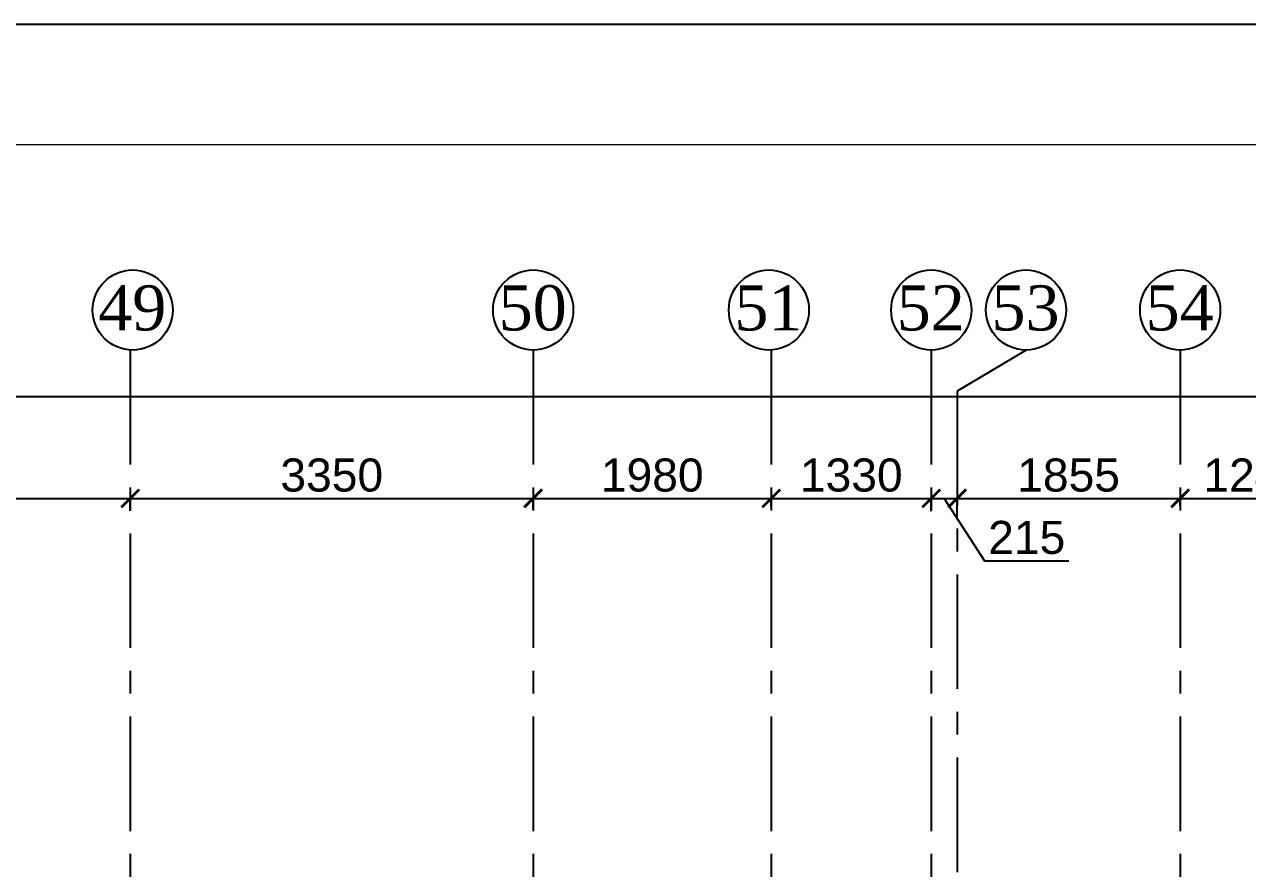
# Model space of a CAD drawing. Header units: inches. Extents: x -1898 to 127651, y -195120 to -109120.
# Drawn here: x 66741 to 76911, y -116158 to -109120 of the extents above; entities that cross this region are included whole.
import ezdxf

# ---------------------------------------------------------------- set-up
doc = ezdxf.new("R2010")
doc.units = ezdxf.units.IN
doc.header["$MEASUREMENT"] = 0
doc.linetypes.add('CENTER', pattern=[50.8, 31.75, -6.35, 6.35, -6.35])
for name, color, linetype in [('GIRD CIR', 1, 'Continuous'), ('GIRD TEXT', 4, 'Continuous'), ('GRID', 8, 'CENTER'), ('GRID DIM', 4, 'Continuous')]:
    doc.layers.add(name, color=color, linetype=linetype)
doc.layers.add('JKEC COLHAT', color=2, linetype='Continuous', lineweight=20)
doc.styles.add('T200', font='sanss___.ttf', dxfattribs={"height": 275})
doc.styles.add('T400', font='romantic.ttf')
doc.dimstyles.new('T 300', dxfattribs={"dimtxt": 275, "dimasz": 150, "dimexe": 1, "dimexo": 0, "dimgap": 50, "dimtad": 1, "dimdec": 0, "dimrnd": 5, "dimdsep": 46, "dimtxsty": 'T200', "dimblk": 'ARCHTICK', "dimcen": 2.5, "dimdle": 1, "dimclrd": 5, "dimclre": 253, "dimclrt": 4, "dimadec": 0, "dimazin": 0, "dimtfac": 1, "dimtdec": 0, "dimtmove": 2, "dimatfit": 3, "dimfxl": 0, "dimarcsym": 0})

# ---------------------------------------------------------------- blocks, each defined once
blk = doc.blocks.new('_ARCHTICK')
at = {"color": 0, "linetype": 'ByBlock', "const_width": 0.15}
blk.add_lwpolyline([(-0.5, -0.5), (0.5, 0.5)], dxfattribs=at)
blk = doc.blocks.new('*D135')
at = {"layer": 'Defpoints', "color": 0}
for p in [(86396, -112215), (3327, -112439, 15), (86396, -112439, 15)]:
    blk.add_point(p, dxfattribs=at)
at = {"layer": 'GRID DIM', "color": 5, "lineweight": -2}
blk.add_line((3326, -112215), (86397, -112215), dxfattribs=at)
at = {"layer": 'GRID DIM', "color": 253, "lineweight": -2}
for p, q in [((3327, -112439), (3327, -112214)), ((86396, -112439), (86396, -112214))]:
    blk.add_line(p, q, dxfattribs=at)
at = {"layer": 'GRID DIM', "color": 5, "lineweight": -2, "xscale": 150, "yscale": 150, "zscale": 150, "rotation": 180}
blk.add_blockref('_ARCHTICK', (3327, -112215), dxfattribs=at)
at = {"layer": 'GRID DIM', "color": 5, "lineweight": -2, "xscale": 150, "yscale": 150, "zscale": 150}
blk.add_blockref('_ARCHTICK', (86396, -112215), dxfattribs=at)
at = {"layer": 'GRID DIM', "color": 4, "insert": (44862, -112023), "char_height": 275, "attachment_point": 5, "style": 'T200'}
blk.add_mtext('83070', dxfattribs=at)
blk = doc.blocks.new('*D186')
at = {"layer": 'Defpoints', "color": 0}
for p in [(67621, -113062), (64401, -113176, 15), (67621, -113165, 15)]:
    blk.add_point(p, dxfattribs=at)
at = {"layer": 'GRID DIM', "color": 5, "lineweight": -2}
blk.add_line((64400, -113062), (67622, -113062), dxfattribs=at)
at = {"layer": 'GRID DIM', "color": 253, "lineweight": -2}
for p, q in [((64401, -113176), (64401, -113061)), ((67621, -113165), (67621, -113061))]:
    blk.add_line(p, q, dxfattribs=at)
at = {"layer": 'GRID DIM', "color": 5, "lineweight": -2, "xscale": 150, "yscale": 150, "zscale": 150, "rotation": 180}
blk.add_blockref('_ARCHTICK', (64401, -113062), dxfattribs=at)
at = {"layer": 'GRID DIM', "color": 5, "lineweight": -2, "xscale": 150, "yscale": 150, "zscale": 150}
blk.add_blockref('_ARCHTICK', (67621, -113062), dxfattribs=at)
at = {"layer": 'GRID DIM', "color": 4, "insert": (66011, -112870), "char_height": 275, "attachment_point": 5, "style": 'T200'}
blk.add_mtext('3220', dxfattribs=at)
blk = doc.blocks.new('*D187')
at = {"layer": 'Defpoints', "color": 0}
for p in [(70971, -113062), (67621, -113165, 15), (70971, -113156, 15)]:
    blk.add_point(p, dxfattribs=at)
at = {"layer": 'GRID DIM', "color": 5, "lineweight": -2}
blk.add_line((67620, -113062), (70972, -113062), dxfattribs=at)
at = {"layer": 'GRID DIM', "color": 253, "lineweight": -2}
for p, q in [((67621, -113165), (67621, -113061)), ((70971, -113156), (70971, -113061))]:
    blk.add_line(p, q, dxfattribs=at)
at = {"layer": 'GRID DIM', "color": 5, "lineweight": -2, "xscale": 150, "yscale": 150, "zscale": 150, "rotation": 180}
blk.add_blockref('_ARCHTICK', (67621, -113062), dxfattribs=at)
at = {"layer": 'GRID DIM', "color": 5, "lineweight": -2, "xscale": 150, "yscale": 150, "zscale": 150}
blk.add_blockref('_ARCHTICK', (70971, -113062), dxfattribs=at)
at = {"layer": 'GRID DIM', "color": 4, "insert": (69296, -112870), "char_height": 275, "attachment_point": 5, "style": 'T200'}
blk.add_mtext('3350', dxfattribs=at)
blk = doc.blocks.new('*D188')
at = {"layer": 'Defpoints', "color": 0}
for p in [(72951, -113062), (70971, -113156, 15), (72951, -113131, 15)]:
    blk.add_point(p, dxfattribs=at)
at = {"layer": 'GRID DIM', "color": 5, "lineweight": -2}
blk.add_line((70970, -113062), (72952, -113062), dxfattribs=at)
at = {"layer": 'GRID DIM', "color": 253, "lineweight": -2}
for p, q in [((70971, -113156), (70971, -113061)), ((72951, -113131), (72951, -113061))]:
    blk.add_line(p, q, dxfattribs=at)
at = {"layer": 'GRID DIM', "color": 5, "lineweight": -2, "xscale": 150, "yscale": 150, "zscale": 150, "rotation": 180}
blk.add_blockref('_ARCHTICK', (70971, -113062), dxfattribs=at)
at = {"layer": 'GRID DIM', "color": 5, "lineweight": -2, "xscale": 150, "yscale": 150, "zscale": 150}
blk.add_blockref('_ARCHTICK', (72951, -113062), dxfattribs=at)
at = {"layer": 'GRID DIM', "color": 4, "insert": (71961, -112870), "char_height": 275, "attachment_point": 5, "style": 'T200'}
blk.add_mtext('1980', dxfattribs=at)
blk = doc.blocks.new('*D189')
at = {"layer": 'Defpoints', "color": 0}
for p in [(74281, -113062), (72951, -113131, 15), (74281, -113168, 15)]:
    blk.add_point(p, dxfattribs=at)
at = {"layer": 'GRID DIM', "color": 5, "lineweight": -2}
blk.add_line((72950, -113062), (74282, -113062), dxfattribs=at)
at = {"layer": 'GRID DIM', "color": 253, "lineweight": -2}
for p, q in [((72951, -113131), (72951, -113061)), ((74281, -113168), (74281, -113061))]:
    blk.add_line(p, q, dxfattribs=at)
at = {"layer": 'GRID DIM', "color": 5, "lineweight": -2, "xscale": 150, "yscale": 150, "zscale": 150, "rotation": 180}
blk.add_blockref('_ARCHTICK', (72951, -113062), dxfattribs=at)
at = {"layer": 'GRID DIM', "color": 5, "lineweight": -2, "xscale": 150, "yscale": 150, "zscale": 150}
blk.add_blockref('_ARCHTICK', (74281, -113062), dxfattribs=at)
at = {"layer": 'GRID DIM', "color": 4, "insert": (73616, -112870), "char_height": 275, "attachment_point": 5, "style": 'T200'}
blk.add_mtext('1330', dxfattribs=at)
blk = doc.blocks.new('*D190')
at = {"layer": 'Defpoints', "color": 0}
for p in [(74496, -113062), (74281, -113168, 15), (74496, -113232, 15)]:
    blk.add_point(p, dxfattribs=at)
at = {"layer": 'GRID DIM', "color": 5, "lineweight": -2}
for p, q in [((74280, -113062), (74497, -113062)), ((74388, -113062), (74725, -113581)), ((74725, -113581), (75426, -113581))]:
    blk.add_line(p, q, dxfattribs=at)
at = {"layer": 'GRID DIM', "color": 253, "lineweight": -2}
for p, q in [((74281, -113168), (74281, -113061)), ((74496, -113232), (74496, -113061))]:
    blk.add_line(p, q, dxfattribs=at)
at = {"layer": 'GRID DIM', "color": 5, "lineweight": -2, "xscale": 150, "yscale": 150, "zscale": 150, "rotation": 180}
blk.add_blockref('_ARCHTICK', (74281, -113062), dxfattribs=at)
at = {"layer": 'GRID DIM', "color": 5, "lineweight": -2, "xscale": 150, "yscale": 150, "zscale": 150}
blk.add_blockref('_ARCHTICK', (74496, -113062), dxfattribs=at)
at = {"layer": 'GRID DIM', "color": 4, "insert": (75075, -113389), "char_height": 275, "attachment_point": 5, "style": 'T200'}
blk.add_mtext('215', dxfattribs=at)
blk = doc.blocks.new('*D191')
at = {"layer": 'Defpoints', "color": 0}
for p in [(76351, -113062), (76351, -113123, 15), (74496, -113232, 15)]:
    blk.add_point(p, dxfattribs=at)
at = {"layer": 'GRID DIM', "color": 5, "lineweight": -2}
blk.add_line((74495, -113062), (76352, -113062), dxfattribs=at)
at = {"layer": 'GRID DIM', "color": 253, "lineweight": -2}
for p, q in [((74496, -113232), (74496, -113061)), ((76351, -113123), (76351, -113061))]:
    blk.add_line(p, q, dxfattribs=at)
at = {"layer": 'GRID DIM', "color": 5, "lineweight": -2, "xscale": 150, "yscale": 150, "zscale": 150, "rotation": 180}
blk.add_blockref('_ARCHTICK', (74496, -113062), dxfattribs=at)
at = {"layer": 'GRID DIM', "color": 5, "lineweight": -2, "xscale": 150, "yscale": 150, "zscale": 150}
blk.add_blockref('_ARCHTICK', (76351, -113062), dxfattribs=at)
at = {"layer": 'GRID DIM', "color": 4, "insert": (75423, -112870), "char_height": 275, "attachment_point": 5, "style": 'T200'}
blk.add_mtext('1855', dxfattribs=at)
blk = doc.blocks.new('*D192')
at = {"layer": 'Defpoints', "color": 0}
for p in [(77591, -113062), (76351, -113123, 15), (77591, -113149, 15)]:
    blk.add_point(p, dxfattribs=at)
at = {"layer": 'GRID DIM', "color": 5, "lineweight": -2}
blk.add_line((76350, -113062), (77592, -113062), dxfattribs=at)
at = {"layer": 'GRID DIM', "color": 253, "lineweight": -2}
for p, q in [((76351, -113123), (76351, -113061)), ((77591, -113149), (77591, -113061))]:
    blk.add_line(p, q, dxfattribs=at)
at = {"layer": 'GRID DIM', "color": 5, "lineweight": -2, "xscale": 150, "yscale": 150, "zscale": 150, "rotation": 180}
blk.add_blockref('_ARCHTICK', (76351, -113062), dxfattribs=at)
at = {"layer": 'GRID DIM', "color": 5, "lineweight": -2, "xscale": 150, "yscale": 150, "zscale": 150}
blk.add_blockref('_ARCHTICK', (77591, -113062), dxfattribs=at)
at = {"layer": 'GRID DIM', "color": 4, "insert": (76971, -112870), "char_height": 275, "attachment_point": 5, "style": 'T200'}
blk.add_mtext('1240', dxfattribs=at)

msp = doc.modelspace()

# ---------------------------------------------------------------- linework, layer by layer
at = {"layer": 'Defpoints', "ltscale": 0.2}
msp.add_lwpolyline([(-1898.4, -195120.3), (120101.6, -195120.3), (120101.6, -109120.3), (-1898.4, -109120.3)], close=True, dxfattribs=at)
at = {"layer": 'GIRD CIR'}
for centre in [(67641, -111495.7, 14.7), (70971, -111495.7, 14.7), (72931, -111495.7, 14.7), (74281, -111495.7, 14.7), (75069, -111495.7, 14.7), (76350.8, -111495.7, 14.7)]:
    msp.add_circle(centre, 333.3, dxfattribs=at)
at = {"layer": 'GRID', "ltscale": 30}
for p, q in [((67621, -111829.1, 14.7), (67621, -143550.6, 14.7)), ((70971, -111829.1, 14.7), (70971, -143550.6, 14.7)), ((72951, -111829.1, 14.7), (72951, -143550.6, 14.7)), ((74281, -111829.1, 14.7), (74281, -143550.6, 14.7)), ((75069, -111829.1, 14.7), (74496, -112170.1, 14.7)), ((76350.8, -111829.1, 14.7), (76350.8, -143550.6, 14.7)), ((74496, -112170.1, 14.7), (74496, -143550.6, 14.7))]:
    msp.add_line(p, q, dxfattribs=at)
at = {"layer": 'JKEC COLHAT', "ltscale": 0.2}
msp.add_lwpolyline([(-898.4, -194120.3), (119101.6, -194120.3), (119101.6, -110120.3), (-898.4, -110120.3)], close=True, dxfattribs=at)

# ---------------------------------------------------------------- texts
at = {"layer": 'GIRD TEXT', "ltscale": 7, "style": 'T400'}
for s, p in [('49', (67354, -111665.1)), ('50', (70684, -111665.1)), ('51', (72644, -111665.1)), ('52', (73994, -111665.1)), ('53', (74782, -111665.1)), ('54', (76063.8, -111665.1))]:
    msp.add_text(s, height=375, dxfattribs=at).set_placement(p)

# ---------------------------------------------------------------- dimensions: what is measured, and where the dimension line sits
at = {"layer": 'GRID DIM'}
for base, p1, p2, picture, middle in [((86396, -112214.8), (3327.4, -112439.4, 14.7), (86396, -112439.4, 14.7), '*D135', (44861.7, -112022.9)), ((67621, -113062.1), (64401, -113175.8, 14.7), (67621, -113165.1, 14.7), '*D186', (66011, -112870.3)), ((70971, -113062.1), (67621, -113165.1, 14.7), (70971, -113155.6, 14.7), '*D187', (69296, -112870.3)), ((72951, -113062.1), (70971, -113155.6, 14.7), (72951, -113130.5, 14.7), '*D188', (71961, -112870.5)), ((74281, -113062.1), (72951, -113130.5, 14.7), (74281, -113167.8, 14.7), '*D189', (73616, -112870.3)), ((76350.8, -113062.1), (74496, -113232.4, 14.7), (76350.8, -113123.4, 14.7), '*D191', (75423.4, -112870.5)), ((77591, -113062.1), (76350.8, -113123.4, 14.7), (77591, -113148.6, 14.7), '*D192', (76970.9, -112870.5))]:
    dim = msp.add_linear_dim(base=base, p1=p1, p2=p2, dimstyle='T 300', dxfattribs=at)
    dim.commit()
    dim.dimension.update_dxf_attribs({"geometry": picture, "text_midpoint": middle})
dim = msp.add_linear_dim(base=(74496, -113062.1), p1=(74281, -113167.8, 14.7), p2=(74496, -113232.4, 14.7), dimstyle='T 300', override={"dimtmove": 1}, dxfattribs=at)
dim.commit()
dim.dimension.update_dxf_attribs({"geometry": '*D190', "text_midpoint": (74775, -113580.6), "dimtype": 160})

doc.saveas('drawing.dxf')
